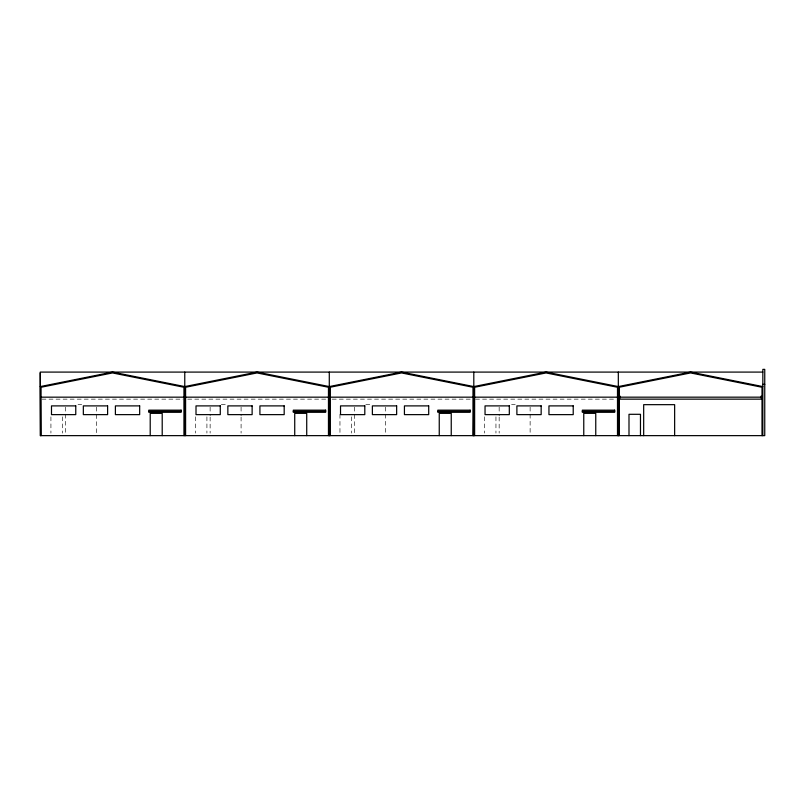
<?xml version="1.0" encoding="UTF-8"?>
<svg xmlns="http://www.w3.org/2000/svg" width="805" height="805" viewBox="0 0 805 805"><rect width="100%" height="100%" fill="white"/><g stroke="black" fill="none" stroke-linecap="round" stroke-linejoin="round"><path stroke-width="0.6" stroke-dasharray="4.03 3.02" d="M41.93 399.149L183.087 399.149M187.696 399.149L327.605 399.149M332.213 399.149L472.122 399.149M475.483 399.149L615.392 399.149M77.994 404.663L81.708 404.663M221.274 404.663L226.225 404.663M365.792 404.663L370.743 404.663M511.547 404.663L515.26 404.663M530.123 407.149L530.123 433.15M499.16 407.149L499.16 415.813M499.16 417.05L499.16 433.15M495.95 416.809L495.95 433.12M484.479 416.809L484.479 433.12M385.605 407.149L385.605 433.15M354.643 407.149L354.643 413.337M354.643 414.575L354.643 433.15M351.433 416.809L351.433 433.12M339.962 414.303L339.962 433.12M241.087 407.149L241.087 415.813M241.087 417.05L241.087 433.15M210.125 407.149L210.125 415.813M210.125 417.05L210.125 433.15M206.915 416.809L206.915 433.12M195.444 416.809L195.444 433.12M96.57 407.149L96.57 413.337M96.57 414.575L96.57 433.15M65.608 407.149L65.608 433.15M62.398 416.809L62.398 433.12M50.926 416.809L50.926 433.12"/><path stroke-width="1.21" d="M40.25 386.581L112.509 372.091L184.768 386.581L257.026 372.091L329.285 386.581L401.544 372.091L473.803 386.581L546.062 372.091L618.321 386.581L690.579 372.091L762.838 386.581M762.838 372.091L40.25 372.091L40.25 435.636L764.75 435.636L764.75 369.364L762.838 369.364L762.838 435.636M40.25 372.916L40.622 435.636M762.838 384.347L764.75 384.347M473.803 387.275L473.431 435.636M41.075 397.167L183.943 397.167M185.593 397.167L328.46 397.167M330.11 397.167L472.978 397.167M474.628 397.167L617.495 397.167M619.146 397.167L762.013 397.167M148.784 411.405L181.135 411.405M293.302 411.405L325.653 411.405M437.819 411.405L470.17 411.405M582.337 411.405L614.688 411.405M762.013 435.636L762.013 387.255L690.579 372.936L619.146 387.255L619.146 435.636M761.158 396.06L761.158 399.149L620.001 399.149L620.001 396.06M674.64 435.636L674.64 404.663L643.678 404.663L643.678 435.636M640.468 435.636L640.468 414.303L628.997 414.303L628.997 435.636M618.693 387.255L618.693 435.636M618.321 372.091L618.321 435.636M617.495 435.636L617.495 387.255L546.062 372.936L474.628 387.255L474.628 435.636M595.76 435.636L595.76 413.347L583.766 413.347L583.766 435.636M473.803 372.091L473.803 435.636M472.978 435.636L472.978 387.255L401.544 372.936L330.11 387.255L330.11 435.636M451.243 435.636L451.243 413.347L439.248 413.347L439.248 435.636M329.658 387.255L329.658 435.636M329.285 372.091L329.285 435.636M328.46 435.636L328.46 387.255L257.026 372.936L185.593 387.255L185.593 435.636M306.725 435.636L306.725 413.347L294.731 413.347L294.731 435.636M184.768 372.091L184.768 435.636M183.943 435.636L183.943 387.255L112.509 372.936L41.075 387.255L41.075 435.636M162.208 435.636L162.208 413.347L150.213 413.347L150.213 435.636M75.761 405.891L51.49 405.891L51.49 414.635L75.761 414.635L75.761 405.891M107.608 405.891L83.338 405.891L83.338 414.635L107.608 414.635L107.608 405.891M139.668 405.891L115.397 405.891L115.397 414.635L139.668 414.635L139.668 405.891M220.278 405.891L196.007 405.891L196.007 414.635L220.278 414.635L220.278 405.891M252.126 405.891L227.855 405.891L227.855 414.635L252.126 414.635L252.126 405.891M284.185 405.891L259.914 405.891L259.914 414.635L284.185 414.635L284.185 405.891M364.796 405.891L340.525 405.891L340.525 414.635L364.796 414.635L364.796 405.891M396.644 405.891L372.373 405.891L372.373 414.635L396.644 414.635L396.644 405.891M428.703 405.891L404.432 405.891L404.432 414.635L428.703 414.635L428.703 405.891M509.313 405.891L485.043 405.891L485.043 414.635L509.313 414.635L509.313 405.891M541.161 405.891L516.89 405.891L516.89 414.635L541.161 414.635L541.161 405.891M573.22 405.891L548.95 405.891L548.95 414.635L573.22 414.635L573.22 405.891M181.135 410.158L148.784 410.158L148.784 412.291L181.135 412.291L181.135 410.158M325.653 410.158L293.302 410.158L293.302 412.291L325.653 412.291L325.653 410.158M470.17 410.158L437.819 410.158L437.819 412.291L470.17 412.291L470.17 410.158M614.688 410.158L582.337 410.158L582.337 412.291L614.688 412.291L614.688 410.158"/></g></svg>
